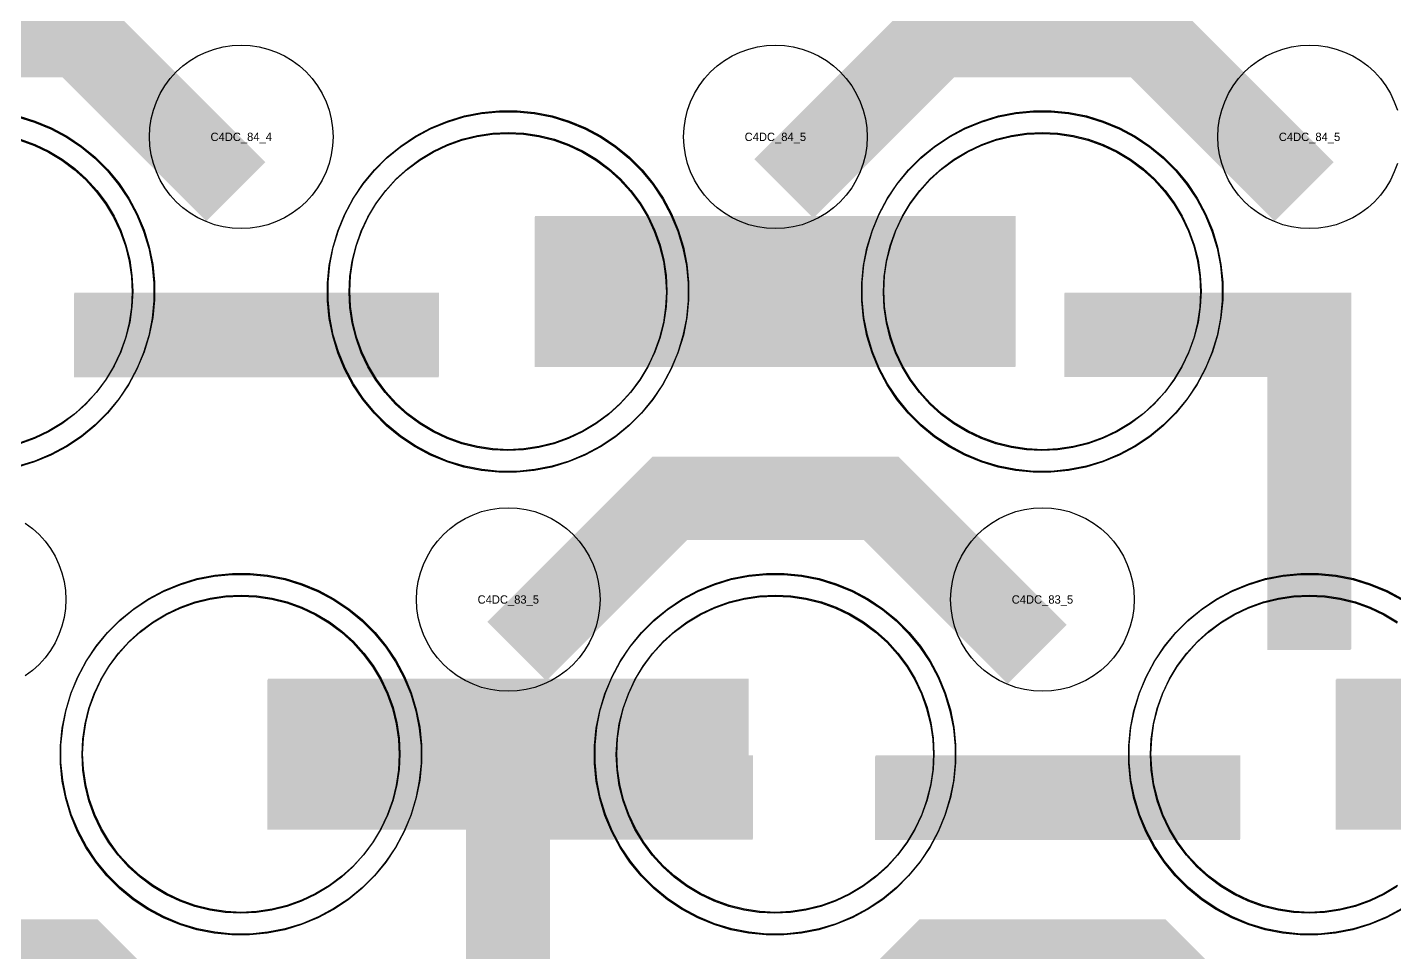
# Model space of a CAD drawing. Extents: x -11880 to 11880, y -14992 to 14992.
# Drawn here: x -10544.1 to -10134.5, y -3398.3 to -3121.2 of the extents above; entities that cross this region are included whole.
import ezdxf
from ezdxf.enums import TextEntityAlignment as Align

# ---------------------------------------------------------------- set-up
doc = ezdxf.new("R2010")
doc.units = 0
doc.header["$MEASUREMENT"] = 0
for name, color, linetype in [('GDS_775_DT_237', 138, 'CONTINUOUS'), ('RDL1_FS', 34, 'CONTINUOUS'), ('RDL_BS', 160, 'CONTINUOUS')]:
    doc.layers.add(name, color=color, linetype=linetype)

msp = doc.modelspace()

# ---------------------------------------------------------------- linework, layer by layer
at = {"layer": 'RDL1_FS', "color": 241, "true_color": 0xf7abae}
for points in [[(-10400.149, -3247.976), (-10404.806, -3247.747), (-10409.417, -3247.063), (-10413.94, -3245.931), (-10418.33, -3244.359), (-10422.544, -3242.367), (-10426.544, -3239.969), (-10430.289, -3237.191), (-10433.743, -3234.061), (-10436.873, -3230.607), (-10439.651, -3226.862), (-10442.049, -3222.862), (-10444.041, -3218.648), (-10445.613, -3214.258), (-10446.745, -3209.735), (-10447.429, -3205.124), (-10447.658, -3200.467), (-10447.429, -3195.81), (-10446.745, -3191.199), (-10445.613, -3186.676), (-10444.041, -3182.286), (-10442.049, -3178.072), (-10439.651, -3174.072), (-10436.873, -3170.327), (-10433.743, -3166.873), (-10430.289, -3163.743), (-10426.544, -3160.965), (-10422.544, -3158.567), (-10418.33, -3156.575), (-10413.94, -3155.003), (-10409.417, -3153.871), (-10404.806, -3153.187), (-10400.149, -3152.958), (-10395.492, -3153.187), (-10390.881, -3153.871), (-10386.358, -3155.003), (-10381.968, -3156.575), (-10377.754, -3158.567), (-10373.754, -3160.965), (-10370.009, -3163.743), (-10366.555, -3166.873), (-10363.425, -3170.327), (-10360.647, -3174.072), (-10358.249, -3178.072), (-10356.257, -3182.286), (-10354.685, -3186.676), (-10353.553, -3191.199), (-10352.869, -3195.81), (-10352.64, -3200.467), (-10352.869, -3205.124), (-10353.553, -3209.735), (-10354.685, -3214.258), (-10356.257, -3218.648), (-10358.249, -3222.862), (-10360.647, -3226.862), (-10363.425, -3230.607), (-10366.555, -3234.061), (-10370.009, -3237.191), (-10373.754, -3239.969), (-10377.754, -3242.367), (-10381.968, -3244.359), (-10386.358, -3245.931), (-10390.881, -3247.063), (-10395.492, -3247.747)], [(-10240.149, -3247.976), (-10244.806, -3247.747), (-10249.417, -3247.063), (-10253.94, -3245.931), (-10258.33, -3244.359), (-10262.544, -3242.367), (-10266.544, -3239.969), (-10270.289, -3237.191), (-10273.743, -3234.061), (-10276.873, -3230.607), (-10279.651, -3226.862), (-10282.049, -3222.862), (-10284.041, -3218.648), (-10285.613, -3214.258), (-10286.745, -3209.735), (-10287.429, -3205.124), (-10287.658, -3200.467), (-10287.429, -3195.81), (-10286.745, -3191.199), (-10285.613, -3186.676), (-10284.041, -3182.286), (-10282.049, -3178.072), (-10279.651, -3174.072), (-10276.873, -3170.327), (-10273.743, -3166.873), (-10270.289, -3163.743), (-10266.544, -3160.965), (-10262.544, -3158.567), (-10258.33, -3156.575), (-10253.94, -3155.003), (-10249.417, -3153.871), (-10244.806, -3153.187), (-10240.149, -3152.958), (-10235.492, -3153.187), (-10230.881, -3153.871), (-10226.358, -3155.003), (-10221.968, -3156.575), (-10217.754, -3158.567), (-10213.754, -3160.965), (-10210.009, -3163.743), (-10206.555, -3166.873), (-10203.425, -3170.327), (-10200.647, -3174.072), (-10198.249, -3178.072), (-10196.257, -3182.286), (-10194.685, -3186.676), (-10193.553, -3191.199), (-10192.869, -3195.81), (-10192.64, -3200.467), (-10192.869, -3205.124), (-10193.553, -3209.735), (-10194.685, -3214.258), (-10196.257, -3218.648), (-10198.249, -3222.862), (-10200.647, -3226.862), (-10203.425, -3230.607), (-10206.555, -3234.061), (-10210.009, -3237.191), (-10213.754, -3239.969), (-10217.754, -3242.367), (-10221.968, -3244.359), (-10226.358, -3245.931), (-10230.881, -3247.063), (-10235.492, -3247.747)], [(-10480.149, -3386.536), (-10484.806, -3386.307), (-10489.417, -3385.623), (-10493.94, -3384.491), (-10498.33, -3382.919), (-10502.544, -3380.927), (-10506.544, -3378.529), (-10510.289, -3375.751), (-10513.743, -3372.621), (-10516.873, -3369.167), (-10519.651, -3365.422), (-10522.049, -3361.422), (-10524.041, -3357.208), (-10525.613, -3352.818), (-10526.745, -3348.295), (-10527.429, -3343.684), (-10527.658, -3339.027), (-10527.429, -3334.37), (-10526.745, -3329.759), (-10525.613, -3325.236), (-10524.041, -3320.846), (-10522.049, -3316.632), (-10519.651, -3312.632), (-10516.873, -3308.887), (-10513.743, -3305.433), (-10510.289, -3302.303), (-10506.544, -3299.525), (-10502.544, -3297.127), (-10498.33, -3295.135), (-10493.94, -3293.563), (-10489.417, -3292.431), (-10484.806, -3291.747), (-10480.149, -3291.518), (-10475.492, -3291.747), (-10470.881, -3292.431), (-10466.358, -3293.563), (-10461.968, -3295.135), (-10457.754, -3297.127), (-10453.754, -3299.525), (-10450.009, -3302.303), (-10446.555, -3305.433), (-10443.425, -3308.887), (-10440.647, -3312.632), (-10438.249, -3316.632), (-10436.257, -3320.846), (-10434.685, -3325.236), (-10433.553, -3329.759), (-10432.869, -3334.37), (-10432.64, -3339.027), (-10432.869, -3343.684), (-10433.553, -3348.295), (-10434.685, -3352.818), (-10436.257, -3357.208), (-10438.249, -3361.422), (-10440.647, -3365.422), (-10443.425, -3369.167), (-10446.555, -3372.621), (-10450.009, -3375.751), (-10453.754, -3378.529), (-10457.754, -3380.927), (-10461.968, -3382.919), (-10466.358, -3384.491), (-10470.881, -3385.623), (-10475.492, -3386.307)], [(-10320.149, -3386.536), (-10324.806, -3386.307), (-10329.417, -3385.623), (-10333.94, -3384.491), (-10338.33, -3382.919), (-10342.544, -3380.927), (-10346.544, -3378.529), (-10350.289, -3375.751), (-10353.743, -3372.621), (-10356.873, -3369.167), (-10359.651, -3365.422), (-10362.049, -3361.422), (-10364.041, -3357.208), (-10365.613, -3352.818), (-10366.745, -3348.295), (-10367.429, -3343.684), (-10367.658, -3339.027), (-10367.429, -3334.37), (-10366.745, -3329.759), (-10365.613, -3325.236), (-10364.041, -3320.846), (-10362.049, -3316.632), (-10359.651, -3312.632), (-10356.873, -3308.887), (-10353.743, -3305.433), (-10350.289, -3302.303), (-10346.544, -3299.525), (-10342.544, -3297.127), (-10338.33, -3295.135), (-10333.94, -3293.563), (-10329.417, -3292.431), (-10324.806, -3291.747), (-10320.149, -3291.518), (-10315.492, -3291.747), (-10310.881, -3292.431), (-10306.358, -3293.563), (-10301.968, -3295.135), (-10297.754, -3297.127), (-10293.754, -3299.525), (-10290.009, -3302.303), (-10286.555, -3305.433), (-10283.425, -3308.887), (-10280.647, -3312.632), (-10278.249, -3316.632), (-10276.257, -3320.846), (-10274.685, -3325.236), (-10273.553, -3329.759), (-10272.869, -3334.37), (-10272.64, -3339.027), (-10272.869, -3343.684), (-10273.553, -3348.295), (-10274.685, -3352.818), (-10276.257, -3357.208), (-10278.249, -3361.422), (-10280.647, -3365.422), (-10283.425, -3369.167), (-10286.555, -3372.621), (-10290.009, -3375.751), (-10293.754, -3378.529), (-10297.754, -3380.927), (-10301.968, -3382.919), (-10306.358, -3384.491), (-10310.881, -3385.623), (-10315.492, -3386.307)]]:
    msp.add_lwpolyline(points, close=True, dxfattribs=at)
at = {"layer": 'RDL1_FS'}
for points in [[(-10400, -3247.694), (-10404.657, -3247.465), (-10409.268, -3246.781), (-10413.791, -3245.649), (-10418.181, -3244.077), (-10422.395, -3242.085), (-10426.395, -3239.687), (-10430.14, -3236.909), (-10433.594, -3233.779), (-10436.724, -3230.325), (-10439.502, -3226.58), (-10441.9, -3222.58), (-10443.892, -3218.366), (-10445.464, -3213.976), (-10446.596, -3209.453), (-10447.28, -3204.842), (-10447.509, -3200.185), (-10447.28, -3195.528), (-10446.596, -3190.917), (-10445.464, -3186.394), (-10443.892, -3182.004), (-10441.9, -3177.79), (-10439.502, -3173.79), (-10436.724, -3170.045), (-10433.594, -3166.591), (-10430.14, -3163.461), (-10426.395, -3160.683), (-10422.395, -3158.285), (-10418.181, -3156.293), (-10413.791, -3154.721), (-10409.268, -3153.589), (-10404.657, -3152.905), (-10400, -3152.676), (-10395.343, -3152.905), (-10390.732, -3153.589), (-10386.209, -3154.721), (-10381.819, -3156.293), (-10377.605, -3158.285), (-10373.605, -3160.683), (-10369.86, -3163.461), (-10366.406, -3166.591), (-10363.276, -3170.045), (-10360.498, -3173.79), (-10358.1, -3177.79), (-10356.108, -3182.004), (-10354.536, -3186.394), (-10353.404, -3190.917), (-10352.72, -3195.528), (-10352.491, -3200.185), (-10352.72, -3204.842), (-10353.404, -3209.453), (-10354.536, -3213.976), (-10356.108, -3218.366), (-10358.1, -3222.58), (-10360.498, -3226.58), (-10363.276, -3230.325), (-10366.406, -3233.779), (-10369.86, -3236.909), (-10373.605, -3239.687), (-10377.605, -3242.085), (-10381.819, -3244.077), (-10386.209, -3245.649), (-10390.732, -3246.781), (-10395.343, -3247.465)], [(-10240, -3247.694), (-10244.657, -3247.465), (-10249.268, -3246.781), (-10253.791, -3245.649), (-10258.181, -3244.077), (-10262.395, -3242.085), (-10266.395, -3239.687), (-10270.14, -3236.909), (-10273.594, -3233.779), (-10276.724, -3230.325), (-10279.502, -3226.58), (-10281.9, -3222.58), (-10283.892, -3218.366), (-10285.464, -3213.976), (-10286.596, -3209.453), (-10287.28, -3204.842), (-10287.509, -3200.185), (-10287.28, -3195.528), (-10286.596, -3190.917), (-10285.464, -3186.394), (-10283.892, -3182.004), (-10281.9, -3177.79), (-10279.502, -3173.79), (-10276.724, -3170.045), (-10273.594, -3166.591), (-10270.14, -3163.461), (-10266.395, -3160.683), (-10262.395, -3158.285), (-10258.181, -3156.293), (-10253.791, -3154.721), (-10249.268, -3153.589), (-10244.657, -3152.905), (-10240, -3152.676), (-10235.343, -3152.905), (-10230.732, -3153.589), (-10226.209, -3154.721), (-10221.819, -3156.293), (-10217.605, -3158.285), (-10213.605, -3160.683), (-10209.86, -3163.461), (-10206.406, -3166.591), (-10203.276, -3170.045), (-10200.498, -3173.79), (-10198.1, -3177.79), (-10196.108, -3182.004), (-10194.536, -3186.394), (-10193.404, -3190.917), (-10192.72, -3195.528), (-10192.491, -3200.185), (-10192.72, -3204.842), (-10193.404, -3209.453), (-10194.536, -3213.976), (-10196.108, -3218.366), (-10198.1, -3222.58), (-10200.498, -3226.58), (-10203.276, -3230.325), (-10206.406, -3233.779), (-10209.86, -3236.909), (-10213.605, -3239.687), (-10217.605, -3242.085), (-10221.819, -3244.077), (-10226.209, -3245.649), (-10230.732, -3246.781), (-10235.343, -3247.465)], [(-10480, -3386.254), (-10484.657, -3386.025), (-10489.268, -3385.341), (-10493.791, -3384.209), (-10498.181, -3382.637), (-10502.395, -3380.645), (-10506.395, -3378.247), (-10510.14, -3375.469), (-10513.594, -3372.339), (-10516.724, -3368.885), (-10519.502, -3365.14), (-10521.9, -3361.14), (-10523.892, -3356.926), (-10525.464, -3352.536), (-10526.596, -3348.013), (-10527.28, -3343.402), (-10527.509, -3338.745), (-10527.28, -3334.088), (-10526.596, -3329.477), (-10525.464, -3324.954), (-10523.892, -3320.564), (-10521.9, -3316.35), (-10519.502, -3312.35), (-10516.724, -3308.605), (-10513.594, -3305.151), (-10510.14, -3302.021), (-10506.395, -3299.243), (-10502.395, -3296.845), (-10498.181, -3294.853), (-10493.791, -3293.281), (-10489.268, -3292.149), (-10484.657, -3291.465), (-10480, -3291.236), (-10475.343, -3291.465), (-10470.732, -3292.149), (-10466.209, -3293.281), (-10461.819, -3294.853), (-10457.605, -3296.845), (-10453.605, -3299.243), (-10449.86, -3302.021), (-10446.406, -3305.151), (-10443.276, -3308.605), (-10440.498, -3312.35), (-10438.1, -3316.35), (-10436.108, -3320.564), (-10434.536, -3324.954), (-10433.404, -3329.477), (-10432.72, -3334.088), (-10432.491, -3338.745), (-10432.72, -3343.402), (-10433.404, -3348.013), (-10434.536, -3352.536), (-10436.108, -3356.926), (-10438.1, -3361.14), (-10440.498, -3365.14), (-10443.276, -3368.885), (-10446.406, -3372.339), (-10449.86, -3375.469), (-10453.605, -3378.247), (-10457.605, -3380.645), (-10461.819, -3382.637), (-10466.209, -3384.209), (-10470.732, -3385.341), (-10475.343, -3386.025)], [(-10320, -3386.254), (-10324.657, -3386.025), (-10329.268, -3385.341), (-10333.791, -3384.209), (-10338.181, -3382.637), (-10342.395, -3380.645), (-10346.395, -3378.247), (-10350.14, -3375.469), (-10353.594, -3372.339), (-10356.724, -3368.885), (-10359.502, -3365.14), (-10361.9, -3361.14), (-10363.892, -3356.926), (-10365.464, -3352.536), (-10366.596, -3348.013), (-10367.28, -3343.402), (-10367.509, -3338.745), (-10367.28, -3334.088), (-10366.596, -3329.477), (-10365.464, -3324.954), (-10363.892, -3320.564), (-10361.9, -3316.35), (-10359.502, -3312.35), (-10356.724, -3308.605), (-10353.594, -3305.151), (-10350.14, -3302.021), (-10346.395, -3299.243), (-10342.395, -3296.845), (-10338.181, -3294.853), (-10333.791, -3293.281), (-10329.268, -3292.149), (-10324.657, -3291.465), (-10320, -3291.236), (-10315.343, -3291.465), (-10310.732, -3292.149), (-10306.209, -3293.281), (-10301.819, -3294.853), (-10297.605, -3296.845), (-10293.605, -3299.243), (-10289.86, -3302.021), (-10286.406, -3305.151), (-10283.276, -3308.605), (-10280.498, -3312.35), (-10278.1, -3316.35), (-10276.108, -3320.564), (-10274.536, -3324.954), (-10273.404, -3329.477), (-10272.72, -3334.088), (-10272.491, -3338.745), (-10272.72, -3343.402), (-10273.404, -3348.013), (-10274.536, -3352.536), (-10276.108, -3356.926), (-10278.1, -3361.14), (-10280.498, -3365.14), (-10283.276, -3368.885), (-10286.406, -3372.339), (-10289.86, -3375.469), (-10293.605, -3378.247), (-10297.605, -3380.645), (-10301.819, -3382.637), (-10306.209, -3384.209), (-10310.732, -3385.341), (-10315.343, -3386.025)]]:
    msp.add_lwpolyline(points, close=True, dxfattribs=at)
at = {"layer": 'RDL1_FS', "color": 241, "true_color": 0xf7abae}
for points in [[(-10546.358, -3155.003), (-10541.968, -3156.575), (-10537.754, -3158.567), (-10533.754, -3160.965), (-10530.009, -3163.743), (-10526.555, -3166.873), (-10523.425, -3170.327), (-10520.647, -3174.072), (-10518.249, -3178.072), (-10516.257, -3182.286), (-10514.685, -3186.676), (-10513.553, -3191.199), (-10512.869, -3195.81), (-10512.64, -3200.467), (-10512.869, -3205.124), (-10513.553, -3209.735), (-10514.685, -3214.258), (-10516.257, -3218.648), (-10518.249, -3222.862), (-10520.647, -3226.862), (-10523.425, -3230.607), (-10526.555, -3234.061), (-10530.009, -3237.191), (-10533.754, -3239.969), (-10537.754, -3242.367), (-10541.968, -3244.359), (-10546.358, -3245.931)], [(-10133.754, -3378.529), (-10137.754, -3380.927), (-10141.968, -3382.919), (-10146.358, -3384.491), (-10150.881, -3385.623), (-10155.492, -3386.307), (-10160.149, -3386.536), (-10164.806, -3386.307), (-10169.417, -3385.623), (-10173.94, -3384.491), (-10178.33, -3382.919), (-10182.544, -3380.927), (-10186.544, -3378.529), (-10190.289, -3375.751), (-10193.743, -3372.621), (-10196.873, -3369.167), (-10199.651, -3365.422), (-10202.049, -3361.422), (-10204.041, -3357.208), (-10205.613, -3352.818), (-10206.745, -3348.295), (-10207.429, -3343.684), (-10207.658, -3339.027), (-10207.429, -3334.37), (-10206.745, -3329.759), (-10205.613, -3325.236), (-10204.041, -3320.846), (-10202.049, -3316.632), (-10199.651, -3312.632), (-10196.873, -3308.887), (-10193.743, -3305.433), (-10190.289, -3302.303), (-10186.544, -3299.525), (-10182.544, -3297.127), (-10178.33, -3295.135), (-10173.94, -3293.563), (-10169.417, -3292.431), (-10164.806, -3291.747), (-10160.149, -3291.518), (-10155.492, -3291.747), (-10150.881, -3292.431), (-10146.358, -3293.563), (-10141.968, -3295.135), (-10137.754, -3297.127), (-10133.754, -3299.525)]]:
    msp.add_lwpolyline(points, dxfattribs=at)
at = {"layer": 'RDL1_FS'}
for points in [[(-10546.209, -3154.721), (-10541.819, -3156.293), (-10537.605, -3158.285), (-10533.605, -3160.683), (-10529.86, -3163.461), (-10526.406, -3166.591), (-10523.276, -3170.045), (-10520.498, -3173.79), (-10518.1, -3177.79), (-10516.108, -3182.004), (-10514.536, -3186.394), (-10513.404, -3190.917), (-10512.72, -3195.528), (-10512.491, -3200.185), (-10512.72, -3204.842), (-10513.404, -3209.453), (-10514.536, -3213.976), (-10516.108, -3218.366), (-10518.1, -3222.58), (-10520.498, -3226.58), (-10523.276, -3230.325), (-10526.406, -3233.779), (-10529.86, -3236.909), (-10533.605, -3239.687), (-10537.605, -3242.085), (-10541.819, -3244.077), (-10546.209, -3245.649)], [(-10133.605, -3378.247), (-10137.605, -3380.645), (-10141.819, -3382.637), (-10146.209, -3384.209), (-10150.732, -3385.341), (-10155.343, -3386.025), (-10160, -3386.254), (-10164.657, -3386.025), (-10169.268, -3385.341), (-10173.791, -3384.209), (-10178.181, -3382.637), (-10182.395, -3380.645), (-10186.395, -3378.247), (-10190.14, -3375.469), (-10193.594, -3372.339), (-10196.724, -3368.885), (-10199.502, -3365.14), (-10201.9, -3361.14), (-10203.892, -3356.926), (-10205.464, -3352.536), (-10206.596, -3348.013), (-10207.28, -3343.402), (-10207.509, -3338.745), (-10207.28, -3334.088), (-10206.596, -3329.477), (-10205.464, -3324.954), (-10203.892, -3320.564), (-10201.9, -3316.35), (-10199.502, -3312.35), (-10196.724, -3308.605), (-10193.594, -3305.151), (-10190.14, -3302.021), (-10186.395, -3299.243), (-10182.395, -3296.845), (-10178.181, -3294.853), (-10173.791, -3293.281), (-10169.268, -3292.149), (-10164.657, -3291.465), (-10160, -3291.236), (-10155.343, -3291.465), (-10150.732, -3292.149), (-10146.209, -3293.281), (-10141.819, -3294.853), (-10137.605, -3296.845), (-10133.605, -3299.243)]]:
    msp.add_lwpolyline(points, dxfattribs=at)
at = {"layer": 'RDL1_FS', "color": 241, "true_color": 0xf7abae}
for points in [[(-10392.147, -3200.467, 45, 45, 0), (-10320.147, -3200.467, 45, 45, 0)], [(-10320.147, -3200.467, 45, 45, 0), (-10248.147, -3200.467, 45, 45, 0)], [(-10472.147, -3339.027, 45, 45, 0), (-10400.147, -3339.027, 45, 45, 0)], [(-10400.147, -3339.027, 45, 45, 0), (-10328.147, -3339.027, 45, 45, 0)], [(-10152.147, -3339.027, 45, 45, 0), (-10080.147, -3339.027, 45, 45, 0)]]:
    msp.add_lwpolyline(points, format="xyseb", dxfattribs=at)
at = {"layer": 'RDL1_FS'}
for points in [[(-10391.998, -3200.185, 45, 45, 0), (-10319.998, -3200.185, 45, 45, 0)], [(-10319.998, -3200.185, 45, 45, 0), (-10247.998, -3200.185, 45, 45, 0)], [(-10471.998, -3338.745, 45, 45, 0), (-10399.998, -3338.745, 45, 45, 0)], [(-10399.998, -3338.745, 45, 45, 0), (-10327.998, -3338.745, 45, 45, 0)], [(-10151.998, -3338.745, 45, 45, 0), (-10079.998, -3338.745, 45, 45, 0)]]:
    msp.add_lwpolyline(points, format="xyseb", dxfattribs=at)
at = {"layer": 'RDL_BS'}
for points in [[(-10481.599, -3170.398, 25, 25, 0), (-10528.313, -3123.684, 25, 25, 0), (-10558.071, -3123.684, 25, 25, 0)], [(-10317.438, -3169.499, 25, 25, 0), (-10271.623, -3123.684, 25, 25, 0), (-10238.07, -3123.684, 25, 25, 0)], [(-10161.599, -3170.398, 25, 25, 0), (-10208.313, -3123.684, 25, 25, 0), (-10238.071, -3123.684, 25, 25, 0)], [(-10160, -3307.405, 25, 25, 0), (-10160, -3200.628, 25, 25, 0)], [(-10160, -3307.405, 25, 25, 0), (-10160, -3200.628, 25, 25, 0)], [(-10529.984, -3213.198, 25, 25, 0), (-10420.719, -3213.198, 25, 25, 0)], [(-10147.5, -3213.128, 25, 25, 0), (-10233.333, -3213.128, 25, 25, 0)], [(-10147.5, -3213.128, 25, 25, 0), (-10212.167, -3213.128, 25, 25, 0)], [(-10397.438, -3308.059, 25, 25, 0), (-10351.623, -3262.244, 25, 25, 0), (-10318.07, -3262.244, 25, 25, 0)], [(-10241.599, -3308.958, 25, 25, 0), (-10288.313, -3262.244, 25, 25, 0), (-10318.071, -3262.244, 25, 25, 0)], [(-10400, -3445.97, 25, 25, 0), (-10400, -3339.193, 25, 25, 0)], [(-10400, -3445.97, 25, 25, 0), (-10400, -3339.193, 25, 25, 0)], [(-10412.5, -3351.693, 25, 25, 0), (-10347.833, -3351.693, 25, 25, 0)], [(-10412.5, -3351.693, 25, 25, 0), (-10326.667, -3351.693, 25, 25, 0)], [(-10289.984, -3351.758, 25, 25, 0), (-10180.719, -3351.758, 25, 25, 0)], [(-10481.599, -3447.523, 25, 25, 0), (-10528.313, -3400.809, 25, 25, 0), (-10558.071, -3400.809, 25, 25, 0)], [(-10317.438, -3446.624, 25, 25, 0), (-10271.623, -3400.809, 25, 25, 0), (-10238.07, -3400.809, 25, 25, 0)], [(-10161.599, -3447.523, 25, 25, 0), (-10208.313, -3400.809, 25, 25, 0), (-10238.071, -3400.809, 25, 25, 0)]]:
    msp.add_lwpolyline(points, format="xyseb", dxfattribs=at)
for points in [[(-10480, -3181.491), (-10482.693, -3181.359), (-10485.365, -3180.963), (-10487.984, -3180.306), (-10490.519, -3179.399), (-10492.956, -3178.247), (-10495.28, -3176.854), (-10497.443, -3175.251), (-10499.442, -3173.439), (-10501.254, -3171.44), (-10502.857, -3169.277), (-10504.25, -3166.953), (-10505.402, -3164.516), (-10506.309, -3161.981), (-10506.966, -3159.362), (-10507.362, -3156.69), (-10507.494, -3153.997), (-10507.362, -3151.304), (-10506.966, -3148.632), (-10506.309, -3146.013), (-10505.402, -3143.478), (-10504.25, -3141.041), (-10502.857, -3138.717), (-10501.254, -3136.554), (-10499.442, -3134.555), (-10497.443, -3132.743), (-10495.28, -3131.14), (-10492.956, -3129.747), (-10490.519, -3128.595), (-10487.984, -3127.688), (-10485.365, -3127.031), (-10482.693, -3126.635), (-10480, -3126.503), (-10477.307, -3126.635), (-10474.635, -3127.031), (-10472.016, -3127.688), (-10469.481, -3128.595), (-10467.044, -3129.747), (-10464.72, -3131.14), (-10462.557, -3132.743), (-10460.558, -3134.555), (-10458.746, -3136.554), (-10457.143, -3138.717), (-10455.75, -3141.041), (-10454.598, -3143.478), (-10453.691, -3146.013), (-10453.034, -3148.632), (-10452.638, -3151.304), (-10452.506, -3153.997), (-10452.638, -3156.69), (-10453.034, -3159.362), (-10453.691, -3161.981), (-10454.598, -3164.516), (-10455.75, -3166.953), (-10457.143, -3169.277), (-10458.746, -3171.44), (-10460.558, -3173.439), (-10462.557, -3175.251), (-10464.72, -3176.854), (-10467.044, -3178.247), (-10469.481, -3179.399), (-10472.016, -3180.306), (-10474.635, -3180.963), (-10477.307, -3181.359)], [(-10320, -3181.491), (-10322.693, -3181.359), (-10325.365, -3180.963), (-10327.984, -3180.306), (-10330.519, -3179.399), (-10332.956, -3178.247), (-10335.28, -3176.854), (-10337.443, -3175.251), (-10339.442, -3173.439), (-10341.254, -3171.44), (-10342.857, -3169.277), (-10344.25, -3166.953), (-10345.402, -3164.516), (-10346.309, -3161.981), (-10346.966, -3159.362), (-10347.362, -3156.69), (-10347.494, -3153.997), (-10347.362, -3151.304), (-10346.966, -3148.632), (-10346.309, -3146.013), (-10345.402, -3143.478), (-10344.25, -3141.041), (-10342.857, -3138.717), (-10341.254, -3136.554), (-10339.442, -3134.555), (-10337.443, -3132.743), (-10335.28, -3131.14), (-10332.956, -3129.747), (-10330.519, -3128.595), (-10327.984, -3127.688), (-10325.365, -3127.031), (-10322.693, -3126.635), (-10320, -3126.503), (-10317.307, -3126.635), (-10314.635, -3127.031), (-10312.016, -3127.688), (-10309.481, -3128.595), (-10307.044, -3129.747), (-10304.72, -3131.14), (-10302.557, -3132.743), (-10300.558, -3134.555), (-10298.746, -3136.554), (-10297.143, -3138.717), (-10295.75, -3141.041), (-10294.598, -3143.478), (-10293.691, -3146.013), (-10293.034, -3148.632), (-10292.638, -3151.304), (-10292.506, -3153.997), (-10292.638, -3156.69), (-10293.034, -3159.362), (-10293.691, -3161.981), (-10294.598, -3164.516), (-10295.75, -3166.953), (-10297.143, -3169.277), (-10298.746, -3171.44), (-10300.558, -3173.439), (-10302.557, -3175.251), (-10304.72, -3176.854), (-10307.044, -3178.247), (-10309.481, -3179.399), (-10312.016, -3180.306), (-10314.635, -3180.963), (-10317.307, -3181.359)], [(-10402.644, -3254.185), (-10407.938, -3253.668), (-10413.165, -3252.622), (-10418.205, -3251.091), (-10423.115, -3249.06), (-10427.777, -3246.568), (-10432.191, -3243.621), (-10436.292, -3240.259), (-10440.074, -3236.477), (-10443.436, -3232.376), (-10446.383, -3227.962), (-10448.875, -3223.3), (-10450.906, -3218.39), (-10452.437, -3213.35), (-10453.483, -3208.123), (-10454, -3202.829), (-10454, -3197.541), (-10453.483, -3192.247), (-10452.437, -3187.02), (-10450.906, -3181.98), (-10448.875, -3177.07), (-10446.383, -3172.408), (-10443.436, -3167.994), (-10440.074, -3163.893), (-10436.292, -3160.111), (-10432.191, -3156.749), (-10427.777, -3153.802), (-10423.115, -3151.31), (-10418.205, -3149.279), (-10413.165, -3147.748), (-10407.938, -3146.702), (-10402.644, -3146.185), (-10397.356, -3146.185), (-10392.062, -3146.702), (-10386.835, -3147.748), (-10381.795, -3149.279), (-10376.885, -3151.31), (-10372.223, -3153.802), (-10367.809, -3156.749), (-10363.708, -3160.111), (-10359.926, -3163.893), (-10356.564, -3167.994), (-10353.617, -3172.408), (-10351.125, -3177.07), (-10349.094, -3181.98), (-10347.563, -3187.02), (-10346.517, -3192.247), (-10346, -3197.541), (-10346, -3202.829), (-10346.517, -3208.123), (-10347.563, -3213.35), (-10349.094, -3218.39), (-10351.125, -3223.3), (-10353.617, -3227.962), (-10356.564, -3232.376), (-10359.926, -3236.477), (-10363.708, -3240.259), (-10367.809, -3243.621), (-10372.223, -3246.568), (-10376.885, -3249.06), (-10381.795, -3251.091), (-10386.835, -3252.622), (-10392.062, -3253.668), (-10397.356, -3254.185)], [(-10242.644, -3254.185), (-10247.938, -3253.668), (-10253.165, -3252.622), (-10258.205, -3251.091), (-10263.115, -3249.06), (-10267.777, -3246.568), (-10272.191, -3243.621), (-10276.292, -3240.259), (-10280.074, -3236.477), (-10283.436, -3232.376), (-10286.383, -3227.962), (-10288.875, -3223.3), (-10290.906, -3218.39), (-10292.437, -3213.35), (-10293.483, -3208.123), (-10294, -3202.829), (-10294, -3197.541), (-10293.483, -3192.247), (-10292.437, -3187.02), (-10290.906, -3181.98), (-10288.875, -3177.07), (-10286.383, -3172.408), (-10283.436, -3167.994), (-10280.074, -3163.893), (-10276.292, -3160.111), (-10272.191, -3156.749), (-10267.777, -3153.802), (-10263.115, -3151.31), (-10258.205, -3149.279), (-10253.165, -3147.748), (-10247.938, -3146.702), (-10242.644, -3146.185), (-10237.356, -3146.185), (-10232.062, -3146.702), (-10226.835, -3147.748), (-10221.795, -3149.279), (-10216.885, -3151.31), (-10212.223, -3153.802), (-10207.809, -3156.749), (-10203.708, -3160.111), (-10199.926, -3163.893), (-10196.564, -3167.994), (-10193.617, -3172.408), (-10191.125, -3177.07), (-10189.094, -3181.98), (-10187.563, -3187.02), (-10186.517, -3192.247), (-10186, -3197.541), (-10186, -3202.829), (-10186.517, -3208.123), (-10187.563, -3213.35), (-10189.094, -3218.39), (-10191.125, -3223.3), (-10193.617, -3227.962), (-10196.564, -3232.376), (-10199.926, -3236.477), (-10203.708, -3240.259), (-10207.809, -3243.621), (-10212.223, -3246.568), (-10216.885, -3249.06), (-10221.795, -3251.091), (-10226.835, -3252.622), (-10232.062, -3253.668), (-10237.356, -3254.185)], [(-10400, -3320.051), (-10402.693, -3319.919), (-10405.365, -3319.523), (-10407.984, -3318.866), (-10410.519, -3317.959), (-10412.956, -3316.807), (-10415.28, -3315.414), (-10417.443, -3313.811), (-10419.442, -3311.999), (-10421.254, -3310), (-10422.857, -3307.837), (-10424.25, -3305.513), (-10425.402, -3303.076), (-10426.309, -3300.541), (-10426.966, -3297.922), (-10427.362, -3295.25), (-10427.494, -3292.557), (-10427.362, -3289.864), (-10426.966, -3287.192), (-10426.309, -3284.573), (-10425.402, -3282.038), (-10424.25, -3279.601), (-10422.857, -3277.277), (-10421.254, -3275.114), (-10419.442, -3273.115), (-10417.443, -3271.303), (-10415.28, -3269.7), (-10412.956, -3268.307), (-10410.519, -3267.155), (-10407.984, -3266.248), (-10405.365, -3265.591), (-10402.693, -3265.195), (-10400, -3265.063), (-10397.307, -3265.195), (-10394.635, -3265.591), (-10392.016, -3266.248), (-10389.481, -3267.155), (-10387.044, -3268.307), (-10384.72, -3269.7), (-10382.557, -3271.303), (-10380.558, -3273.115), (-10378.746, -3275.114), (-10377.143, -3277.277), (-10375.75, -3279.601), (-10374.598, -3282.038), (-10373.691, -3284.573), (-10373.034, -3287.192), (-10372.638, -3289.864), (-10372.506, -3292.557), (-10372.638, -3295.25), (-10373.034, -3297.922), (-10373.691, -3300.541), (-10374.598, -3303.076), (-10375.75, -3305.513), (-10377.143, -3307.837), (-10378.746, -3310), (-10380.558, -3311.999), (-10382.557, -3313.811), (-10384.72, -3315.414), (-10387.044, -3316.807), (-10389.481, -3317.959), (-10392.016, -3318.866), (-10394.635, -3319.523), (-10397.307, -3319.919)], [(-10240, -3320.051), (-10242.693, -3319.919), (-10245.365, -3319.523), (-10247.984, -3318.866), (-10250.519, -3317.959), (-10252.956, -3316.807), (-10255.28, -3315.414), (-10257.443, -3313.811), (-10259.442, -3311.999), (-10261.254, -3310), (-10262.857, -3307.837), (-10264.25, -3305.513), (-10265.402, -3303.076), (-10266.309, -3300.541), (-10266.966, -3297.922), (-10267.362, -3295.25), (-10267.494, -3292.557), (-10267.362, -3289.864), (-10266.966, -3287.192), (-10266.309, -3284.573), (-10265.402, -3282.038), (-10264.25, -3279.601), (-10262.857, -3277.277), (-10261.254, -3275.114), (-10259.442, -3273.115), (-10257.443, -3271.303), (-10255.28, -3269.7), (-10252.956, -3268.307), (-10250.519, -3267.155), (-10247.984, -3266.248), (-10245.365, -3265.591), (-10242.693, -3265.195), (-10240, -3265.063), (-10237.307, -3265.195), (-10234.635, -3265.591), (-10232.016, -3266.248), (-10229.481, -3267.155), (-10227.044, -3268.307), (-10224.72, -3269.7), (-10222.557, -3271.303), (-10220.558, -3273.115), (-10218.746, -3275.114), (-10217.143, -3277.277), (-10215.75, -3279.601), (-10214.598, -3282.038), (-10213.691, -3284.573), (-10213.034, -3287.192), (-10212.638, -3289.864), (-10212.506, -3292.557), (-10212.638, -3295.25), (-10213.034, -3297.922), (-10213.691, -3300.541), (-10214.598, -3303.076), (-10215.75, -3305.513), (-10217.143, -3307.837), (-10218.746, -3310), (-10220.558, -3311.999), (-10222.557, -3313.811), (-10224.72, -3315.414), (-10227.044, -3316.807), (-10229.481, -3317.959), (-10232.016, -3318.866), (-10234.635, -3319.523), (-10237.307, -3319.919)], [(-10482.644, -3392.745), (-10487.938, -3392.228), (-10493.165, -3391.182), (-10498.205, -3389.651), (-10503.115, -3387.62), (-10507.777, -3385.128), (-10512.191, -3382.181), (-10516.292, -3378.819), (-10520.074, -3375.037), (-10523.436, -3370.936), (-10526.383, -3366.522), (-10528.875, -3361.86), (-10530.906, -3356.95), (-10532.437, -3351.91), (-10533.483, -3346.683), (-10534, -3341.389), (-10534, -3336.101), (-10533.483, -3330.807), (-10532.437, -3325.58), (-10530.906, -3320.54), (-10528.875, -3315.63), (-10526.383, -3310.968), (-10523.436, -3306.554), (-10520.074, -3302.453), (-10516.292, -3298.671), (-10512.191, -3295.309), (-10507.777, -3292.362), (-10503.115, -3289.87), (-10498.205, -3287.839), (-10493.165, -3286.308), (-10487.938, -3285.262), (-10482.644, -3284.745), (-10477.356, -3284.745), (-10472.062, -3285.262), (-10466.835, -3286.308), (-10461.795, -3287.839), (-10456.885, -3289.87), (-10452.223, -3292.362), (-10447.809, -3295.309), (-10443.708, -3298.671), (-10439.926, -3302.453), (-10436.564, -3306.554), (-10433.617, -3310.968), (-10431.125, -3315.63), (-10429.094, -3320.54), (-10427.563, -3325.58), (-10426.517, -3330.807), (-10426, -3336.101), (-10426, -3341.389), (-10426.517, -3346.683), (-10427.563, -3351.91), (-10429.094, -3356.95), (-10431.125, -3361.86), (-10433.617, -3366.522), (-10436.564, -3370.936), (-10439.926, -3375.037), (-10443.708, -3378.819), (-10447.809, -3382.181), (-10452.223, -3385.128), (-10456.885, -3387.62), (-10461.795, -3389.651), (-10466.835, -3391.182), (-10472.062, -3392.228), (-10477.356, -3392.745)], [(-10322.644, -3392.745), (-10327.938, -3392.228), (-10333.165, -3391.182), (-10338.205, -3389.651), (-10343.115, -3387.62), (-10347.777, -3385.128), (-10352.191, -3382.181), (-10356.292, -3378.819), (-10360.074, -3375.037), (-10363.436, -3370.936), (-10366.383, -3366.522), (-10368.875, -3361.86), (-10370.906, -3356.95), (-10372.437, -3351.91), (-10373.483, -3346.683), (-10374, -3341.389), (-10374, -3336.101), (-10373.483, -3330.807), (-10372.437, -3325.58), (-10370.906, -3320.54), (-10368.875, -3315.63), (-10366.383, -3310.968), (-10363.436, -3306.554), (-10360.074, -3302.453), (-10356.292, -3298.671), (-10352.191, -3295.309), (-10347.777, -3292.362), (-10343.115, -3289.87), (-10338.205, -3287.839), (-10333.165, -3286.308), (-10327.938, -3285.262), (-10322.644, -3284.745), (-10317.356, -3284.745), (-10312.062, -3285.262), (-10306.835, -3286.308), (-10301.795, -3287.839), (-10296.885, -3289.87), (-10292.223, -3292.362), (-10287.809, -3295.309), (-10283.708, -3298.671), (-10279.926, -3302.453), (-10276.564, -3306.554), (-10273.617, -3310.968), (-10271.125, -3315.63), (-10269.094, -3320.54), (-10267.563, -3325.58), (-10266.517, -3330.807), (-10266, -3336.101), (-10266, -3341.389), (-10266.517, -3346.683), (-10267.563, -3351.91), (-10269.094, -3356.95), (-10271.125, -3361.86), (-10273.617, -3366.522), (-10276.564, -3370.936), (-10279.926, -3375.037), (-10283.708, -3378.819), (-10287.809, -3382.181), (-10292.223, -3385.128), (-10296.885, -3387.62), (-10301.795, -3389.651), (-10306.835, -3391.182), (-10312.062, -3392.228), (-10317.356, -3392.745)]]:
    msp.add_lwpolyline(points, close=True, dxfattribs=at)
for points in [[(-10133.691, -3161.981), (-10134.598, -3164.516), (-10135.75, -3166.953), (-10137.143, -3169.277), (-10138.746, -3171.44), (-10140.558, -3173.439), (-10142.557, -3175.251), (-10144.72, -3176.854), (-10147.044, -3178.247), (-10149.481, -3179.399), (-10152.016, -3180.306), (-10154.635, -3180.963), (-10157.307, -3181.359), (-10160, -3181.491), (-10162.693, -3181.359), (-10165.365, -3180.963), (-10167.984, -3180.306), (-10170.519, -3179.399), (-10172.956, -3178.247), (-10175.28, -3176.854), (-10177.443, -3175.251), (-10179.442, -3173.439), (-10181.254, -3171.44), (-10182.857, -3169.277), (-10184.25, -3166.953), (-10185.402, -3164.516), (-10186.309, -3161.981), (-10186.966, -3159.362), (-10187.362, -3156.69), (-10187.494, -3153.997), (-10187.362, -3151.304), (-10186.966, -3148.632), (-10186.309, -3146.013), (-10185.402, -3143.478), (-10184.25, -3141.041), (-10182.857, -3138.717), (-10181.254, -3136.554), (-10179.442, -3134.555), (-10177.443, -3132.743), (-10175.28, -3131.14), (-10172.956, -3129.747), (-10170.519, -3128.595), (-10167.984, -3127.688), (-10165.365, -3127.031), (-10162.693, -3126.635), (-10160, -3126.503), (-10157.307, -3126.635), (-10154.635, -3127.031), (-10152.016, -3127.688), (-10149.481, -3128.595), (-10147.044, -3129.747), (-10144.72, -3131.14), (-10142.557, -3132.743), (-10140.558, -3134.555), (-10138.746, -3136.554), (-10137.143, -3138.717), (-10135.75, -3141.041), (-10134.598, -3143.478), (-10133.691, -3146.013)], [(-10546.835, -3147.748), (-10541.795, -3149.279), (-10536.885, -3151.31), (-10532.223, -3153.802), (-10527.809, -3156.749), (-10523.708, -3160.111), (-10519.926, -3163.893), (-10516.564, -3167.994), (-10513.617, -3172.408), (-10511.125, -3177.07), (-10509.094, -3181.98), (-10507.563, -3187.02), (-10506.517, -3192.247), (-10506, -3197.541), (-10506, -3202.829), (-10506.517, -3208.123), (-10507.563, -3213.35), (-10509.094, -3218.39), (-10511.125, -3223.3), (-10513.617, -3227.962), (-10516.564, -3232.376), (-10519.926, -3236.477), (-10523.708, -3240.259), (-10527.809, -3243.621), (-10532.223, -3246.568), (-10536.885, -3249.06), (-10541.795, -3251.091), (-10546.835, -3252.622)], [(-10544.72, -3269.7), (-10542.557, -3271.303), (-10540.558, -3273.115), (-10538.746, -3275.114), (-10537.143, -3277.277), (-10535.75, -3279.601), (-10534.598, -3282.038), (-10533.691, -3284.573), (-10533.034, -3287.192), (-10532.638, -3289.864), (-10532.506, -3292.557), (-10532.638, -3295.25), (-10533.034, -3297.922), (-10533.691, -3300.541), (-10534.598, -3303.076), (-10535.75, -3305.513), (-10537.143, -3307.837), (-10538.746, -3310), (-10540.558, -3311.999), (-10542.557, -3313.811), (-10544.72, -3315.414)], [(-10132.223, -3385.128), (-10136.885, -3387.62), (-10141.795, -3389.651), (-10146.835, -3391.182), (-10152.062, -3392.228), (-10157.356, -3392.745), (-10162.644, -3392.745), (-10167.938, -3392.228), (-10173.165, -3391.182), (-10178.205, -3389.651), (-10183.115, -3387.62), (-10187.777, -3385.128), (-10192.191, -3382.181), (-10196.292, -3378.819), (-10200.074, -3375.037), (-10203.436, -3370.936), (-10206.383, -3366.522), (-10208.875, -3361.86), (-10210.906, -3356.95), (-10212.437, -3351.91), (-10213.483, -3346.683), (-10214, -3341.389), (-10214, -3336.101), (-10213.483, -3330.807), (-10212.437, -3325.58), (-10210.906, -3320.54), (-10208.875, -3315.63), (-10206.383, -3310.968), (-10203.436, -3306.554), (-10200.074, -3302.453), (-10196.292, -3298.671), (-10192.191, -3295.309), (-10187.777, -3292.362), (-10183.115, -3289.87), (-10178.205, -3287.839), (-10173.165, -3286.308), (-10167.938, -3285.262), (-10162.644, -3284.745), (-10157.356, -3284.745), (-10152.062, -3285.262), (-10146.835, -3286.308), (-10141.795, -3287.839), (-10136.885, -3289.87), (-10132.223, -3292.362)]]:
    msp.add_lwpolyline(points, dxfattribs=at)
at = {"layer": 'RDL_BS', "color": 241, "true_color": 0xf7abae}
for points in [[(-10546.984, -3148.03), (-10541.944, -3149.561), (-10537.034, -3151.592), (-10532.372, -3154.084), (-10527.958, -3157.031), (-10523.857, -3160.393), (-10520.075, -3164.175), (-10516.713, -3168.276), (-10513.766, -3172.69), (-10511.274, -3177.352), (-10509.243, -3182.262), (-10507.712, -3187.302), (-10506.666, -3192.529), (-10506.149, -3197.823), (-10506.149, -3203.111), (-10506.666, -3208.405), (-10507.712, -3213.632), (-10509.243, -3218.672), (-10511.274, -3223.582), (-10513.766, -3228.244), (-10516.713, -3232.658), (-10520.075, -3236.759), (-10523.857, -3240.541), (-10527.958, -3243.903), (-10532.372, -3246.85), (-10537.034, -3249.342), (-10541.944, -3251.373), (-10546.984, -3252.904)], [(-10132.372, -3385.41), (-10137.034, -3387.902), (-10141.944, -3389.933), (-10146.984, -3391.464), (-10152.211, -3392.51), (-10157.505, -3393.027), (-10162.793, -3393.027), (-10168.087, -3392.51), (-10173.314, -3391.464), (-10178.354, -3389.933), (-10183.264, -3387.902), (-10187.926, -3385.41), (-10192.34, -3382.463), (-10196.441, -3379.101), (-10200.223, -3375.319), (-10203.585, -3371.218), (-10206.532, -3366.804), (-10209.024, -3362.142), (-10211.055, -3357.232), (-10212.586, -3352.192), (-10213.632, -3346.965), (-10214.149, -3341.671), (-10214.149, -3336.383), (-10213.632, -3331.089), (-10212.586, -3325.862), (-10211.055, -3320.822), (-10209.024, -3315.912), (-10206.532, -3311.25), (-10203.585, -3306.836), (-10200.223, -3302.735), (-10196.441, -3298.953), (-10192.34, -3295.591), (-10187.926, -3292.644), (-10183.264, -3290.152), (-10178.354, -3288.121), (-10173.314, -3286.59), (-10168.087, -3285.544), (-10162.793, -3285.027), (-10157.505, -3285.027), (-10152.211, -3285.544), (-10146.984, -3286.59), (-10141.944, -3288.121), (-10137.034, -3290.152), (-10132.372, -3292.644)]]:
    msp.add_lwpolyline(points, dxfattribs=at)
for points in [[(-10402.793, -3254.467), (-10408.087, -3253.95), (-10413.314, -3252.904), (-10418.354, -3251.373), (-10423.264, -3249.342), (-10427.926, -3246.85), (-10432.34, -3243.903), (-10436.441, -3240.541), (-10440.223, -3236.759), (-10443.585, -3232.658), (-10446.532, -3228.244), (-10449.024, -3223.582), (-10451.055, -3218.672), (-10452.586, -3213.632), (-10453.632, -3208.405), (-10454.149, -3203.111), (-10454.149, -3197.823), (-10453.632, -3192.529), (-10452.586, -3187.302), (-10451.055, -3182.262), (-10449.024, -3177.352), (-10446.532, -3172.69), (-10443.585, -3168.276), (-10440.223, -3164.175), (-10436.441, -3160.393), (-10432.34, -3157.031), (-10427.926, -3154.084), (-10423.264, -3151.592), (-10418.354, -3149.561), (-10413.314, -3148.03), (-10408.087, -3146.984), (-10402.793, -3146.467), (-10397.505, -3146.467), (-10392.211, -3146.984), (-10386.984, -3148.03), (-10381.944, -3149.561), (-10377.034, -3151.592), (-10372.372, -3154.084), (-10367.958, -3157.031), (-10363.857, -3160.393), (-10360.075, -3164.175), (-10356.713, -3168.276), (-10353.766, -3172.69), (-10351.274, -3177.352), (-10349.243, -3182.262), (-10347.712, -3187.302), (-10346.666, -3192.529), (-10346.149, -3197.823), (-10346.149, -3203.111), (-10346.666, -3208.405), (-10347.712, -3213.632), (-10349.243, -3218.672), (-10351.274, -3223.582), (-10353.766, -3228.244), (-10356.713, -3232.658), (-10360.075, -3236.759), (-10363.857, -3240.541), (-10367.958, -3243.903), (-10372.372, -3246.85), (-10377.034, -3249.342), (-10381.944, -3251.373), (-10386.984, -3252.904), (-10392.211, -3253.95), (-10397.505, -3254.467)], [(-10242.793, -3254.467), (-10248.087, -3253.95), (-10253.314, -3252.904), (-10258.354, -3251.373), (-10263.264, -3249.342), (-10267.926, -3246.85), (-10272.34, -3243.903), (-10276.441, -3240.541), (-10280.223, -3236.759), (-10283.585, -3232.658), (-10286.532, -3228.244), (-10289.024, -3223.582), (-10291.055, -3218.672), (-10292.586, -3213.632), (-10293.632, -3208.405), (-10294.149, -3203.111), (-10294.149, -3197.823), (-10293.632, -3192.529), (-10292.586, -3187.302), (-10291.055, -3182.262), (-10289.024, -3177.352), (-10286.532, -3172.69), (-10283.585, -3168.276), (-10280.223, -3164.175), (-10276.441, -3160.393), (-10272.34, -3157.031), (-10267.926, -3154.084), (-10263.264, -3151.592), (-10258.354, -3149.561), (-10253.314, -3148.03), (-10248.087, -3146.984), (-10242.793, -3146.467), (-10237.505, -3146.467), (-10232.211, -3146.984), (-10226.984, -3148.03), (-10221.944, -3149.561), (-10217.034, -3151.592), (-10212.372, -3154.084), (-10207.958, -3157.031), (-10203.857, -3160.393), (-10200.075, -3164.175), (-10196.713, -3168.276), (-10193.766, -3172.69), (-10191.274, -3177.352), (-10189.243, -3182.262), (-10187.712, -3187.302), (-10186.666, -3192.529), (-10186.149, -3197.823), (-10186.149, -3203.111), (-10186.666, -3208.405), (-10187.712, -3213.632), (-10189.243, -3218.672), (-10191.274, -3223.582), (-10193.766, -3228.244), (-10196.713, -3232.658), (-10200.075, -3236.759), (-10203.857, -3240.541), (-10207.958, -3243.903), (-10212.372, -3246.85), (-10217.034, -3249.342), (-10221.944, -3251.373), (-10226.984, -3252.904), (-10232.211, -3253.95), (-10237.505, -3254.467)], [(-10482.793, -3393.027), (-10488.087, -3392.51), (-10493.314, -3391.464), (-10498.354, -3389.933), (-10503.264, -3387.902), (-10507.926, -3385.41), (-10512.34, -3382.463), (-10516.441, -3379.101), (-10520.223, -3375.319), (-10523.585, -3371.218), (-10526.532, -3366.804), (-10529.024, -3362.142), (-10531.055, -3357.232), (-10532.586, -3352.192), (-10533.632, -3346.965), (-10534.149, -3341.671), (-10534.149, -3336.383), (-10533.632, -3331.089), (-10532.586, -3325.862), (-10531.055, -3320.822), (-10529.024, -3315.912), (-10526.532, -3311.25), (-10523.585, -3306.836), (-10520.223, -3302.735), (-10516.441, -3298.953), (-10512.34, -3295.591), (-10507.926, -3292.644), (-10503.264, -3290.152), (-10498.354, -3288.121), (-10493.314, -3286.59), (-10488.087, -3285.544), (-10482.793, -3285.027), (-10477.505, -3285.027), (-10472.211, -3285.544), (-10466.984, -3286.59), (-10461.944, -3288.121), (-10457.034, -3290.152), (-10452.372, -3292.644), (-10447.958, -3295.591), (-10443.857, -3298.953), (-10440.075, -3302.735), (-10436.713, -3306.836), (-10433.766, -3311.25), (-10431.274, -3315.912), (-10429.243, -3320.822), (-10427.712, -3325.862), (-10426.666, -3331.089), (-10426.149, -3336.383), (-10426.149, -3341.671), (-10426.666, -3346.965), (-10427.712, -3352.192), (-10429.243, -3357.232), (-10431.274, -3362.142), (-10433.766, -3366.804), (-10436.713, -3371.218), (-10440.075, -3375.319), (-10443.857, -3379.101), (-10447.958, -3382.463), (-10452.372, -3385.41), (-10457.034, -3387.902), (-10461.944, -3389.933), (-10466.984, -3391.464), (-10472.211, -3392.51), (-10477.505, -3393.027)], [(-10322.793, -3393.027), (-10328.087, -3392.51), (-10333.314, -3391.464), (-10338.354, -3389.933), (-10343.264, -3387.902), (-10347.926, -3385.41), (-10352.34, -3382.463), (-10356.441, -3379.101), (-10360.223, -3375.319), (-10363.585, -3371.218), (-10366.532, -3366.804), (-10369.024, -3362.142), (-10371.055, -3357.232), (-10372.586, -3352.192), (-10373.632, -3346.965), (-10374.149, -3341.671), (-10374.149, -3336.383), (-10373.632, -3331.089), (-10372.586, -3325.862), (-10371.055, -3320.822), (-10369.024, -3315.912), (-10366.532, -3311.25), (-10363.585, -3306.836), (-10360.223, -3302.735), (-10356.441, -3298.953), (-10352.34, -3295.591), (-10347.926, -3292.644), (-10343.264, -3290.152), (-10338.354, -3288.121), (-10333.314, -3286.59), (-10328.087, -3285.544), (-10322.793, -3285.027), (-10317.505, -3285.027), (-10312.211, -3285.544), (-10306.984, -3286.59), (-10301.944, -3288.121), (-10297.034, -3290.152), (-10292.372, -3292.644), (-10287.958, -3295.591), (-10283.857, -3298.953), (-10280.075, -3302.735), (-10276.713, -3306.836), (-10273.766, -3311.25), (-10271.274, -3315.912), (-10269.243, -3320.822), (-10267.712, -3325.862), (-10266.666, -3331.089), (-10266.149, -3336.383), (-10266.149, -3341.671), (-10266.666, -3346.965), (-10267.712, -3352.192), (-10269.243, -3357.232), (-10271.274, -3362.142), (-10273.766, -3366.804), (-10276.713, -3371.218), (-10280.075, -3375.319), (-10283.857, -3379.101), (-10287.958, -3382.463), (-10292.372, -3385.41), (-10297.034, -3387.902), (-10301.944, -3389.933), (-10306.984, -3391.464), (-10312.211, -3392.51), (-10317.505, -3393.027)]]:
    msp.add_lwpolyline(points, close=True, dxfattribs=at)
for points in [[(-10160.149, -3307.687, 25, 25, 0), (-10160.149, -3200.91, 25, 25, 0)], [(-10160.149, -3307.687, 25, 25, 0), (-10160.149, -3200.91, 25, 25, 0)], [(-10530.133, -3213.48, 25, 25, 0), (-10420.868, -3213.48, 25, 25, 0)], [(-10147.649, -3213.41, 25, 25, 0), (-10233.482, -3213.41, 25, 25, 0)], [(-10147.649, -3213.41, 25, 25, 0), (-10212.316, -3213.41, 25, 25, 0)], [(-10400.149, -3446.252, 25, 25, 0), (-10400.149, -3339.475, 25, 25, 0)], [(-10400.149, -3446.252, 25, 25, 0), (-10400.149, -3339.475, 25, 25, 0)], [(-10412.649, -3351.975, 25, 25, 0), (-10347.982, -3351.975, 25, 25, 0)], [(-10412.649, -3351.975, 25, 25, 0), (-10326.816, -3351.975, 25, 25, 0)], [(-10290.133, -3352.04, 25, 25, 0), (-10180.868, -3352.04, 25, 25, 0)]]:
    msp.add_lwpolyline(points, format="xyseb", dxfattribs=at)

# ---------------------------------------------------------------- texts
at = {"layer": 'GDS_775_DT_237'}
for s, p in [('C4DC_84_4', (-10480, -3153.997)), ('C4DC_84_4', (-10480, -3153.997)), ('C4DC_84_5', (-10320, -3153.997)), ('C4DC_84_5', (-10320, -3153.997)), ('C4DC_84_5', (-10160, -3153.997)), ('C4DC_84_5', (-10160, -3153.997)), ('C4DC_83_5', (-10400, -3292.557)), ('C4DC_83_5', (-10400, -3292.557)), ('C4DC_83_5', (-10240, -3292.557)), ('C4DC_83_5', (-10240, -3292.557))]:
    msp.add_text(s, height=2.5, dxfattribs=at).set_placement(p, align=Align.MIDDLE_CENTER)

doc.saveas('drawing.dxf')
